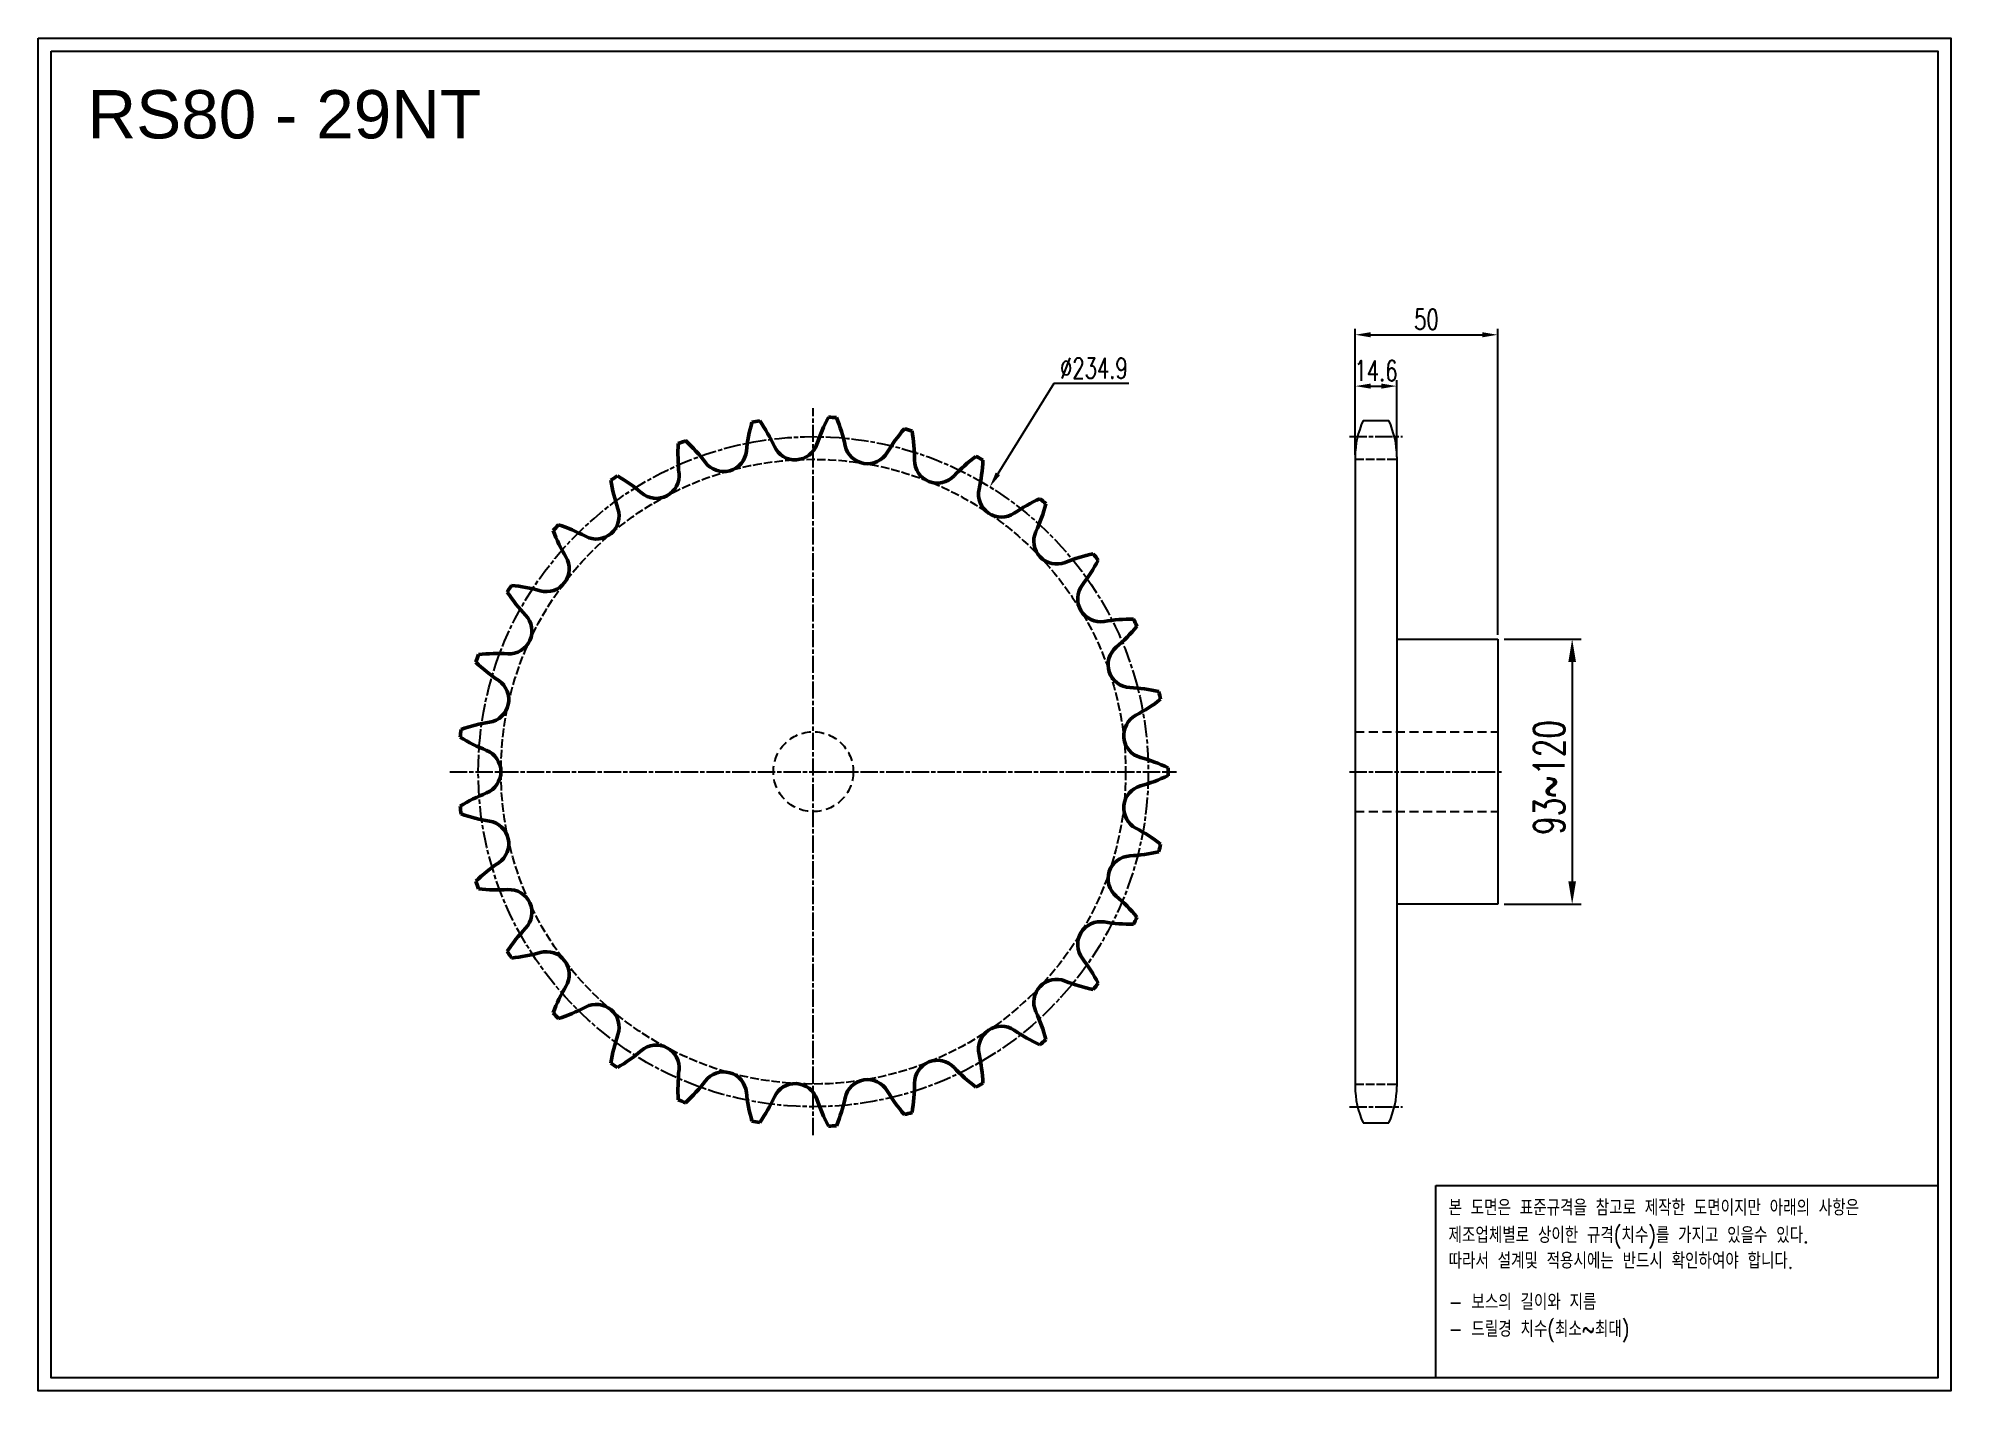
# Model space of a CAD drawing. Header units: millimetres. Extents: x -60942 to -60271, y 16254 to 16728.
import ezdxf

# ---------------------------------------------------------------- set-up
doc = ezdxf.new("R2010")
doc.units = ezdxf.units.MM
for name, pattern in [('AM_ISO02W050', [7.5, 6, -1.5]), ('AM_ISO02W050x2', [3.75, 3, -0.75]), ('AM_ISO08W050', [18, 12, -1.5, 3, -1.5]), ('AM_ISO08W050x2', [9, 6, -0.75, 1.5, -0.75]), ('HIDDEN', [9.525, 6.35, -3.175])]:
    doc.linetypes.add(name, pattern=pattern)
for name, color, linetype, lineweight in [('AM_0N', 7, 'Continuous', 50), ('AM_3N', 6, 'AM_ISO02W050', 25), ('AM_7', 4, 'AM_ISO08W050', 25), ('AM_7N', 4, 'AM_ISO08W050', 25)]:
    doc.layers.add(name, color=color, linetype=linetype, lineweight=lineweight)
doc.layers.add('HL', color=2, linetype='HIDDEN')
doc.layers.add('S-DIM', color=7, linetype='Continuous')
doc.styles.add('HAN', font='ROMANS.shx', dxfattribs={"width": 0.7, "bigfont": 'whgtxt.shx'})
doc.styles.add('HSG', font='SIMPLEX.shx', dxfattribs={"width": 0.7, "bigfont": 'HSG.shx'})
doc.styles.get("Standard").update_dxf_attribs({"font": 'arial.ttf'})
doc.dimstyles.new('APP16', dxfattribs={"dimscale": 3, "dimtxt": 2.4, "dimasz": 1.8, "dimexe": 0.7, "dimexo": 0.5, "dimgap": 0.6, "dimtad": 1, "dimtoh": 1, "dimdec": 1, "dimrnd": 0.01, "dimzin": 9, "dimdsep": 46, "dimtxsty": 'HSG', "dimcen": 0, "dimclrd": 1, "dimclre": 1, "dimclrt": 256, "dimazin": 2, "dimtp": 1, "dimtm": 1, "dimtfac": 0.5, "dimtdec": 1, "dimtofl": 0, "dimtmove": 0, "dimatfit": 3, "dimfxl": 0, "dimtvp": 1, "dimtolj": 2, "dimlwd": -1, "dimlwe": -1, "dimarcsym": 0})
doc.dimstyles.new('APP23', dxfattribs={"dimscale": 4.5, "dimtxt": 2.4, "dimasz": 1.8, "dimexe": 0.7, "dimexo": 0.5, "dimgap": 0.6, "dimtad": 1, "dimtoh": 1, "dimdec": 1, "dimrnd": 0.01, "dimzin": 9, "dimdsep": 46, "dimtxsty": 'HSG', "dimcen": 0, "dimclrd": 1, "dimclre": 1, "dimclrt": 256, "dimazin": 2, "dimtp": 1, "dimtm": 1, "dimtfac": 0.5, "dimtdec": 1, "dimtix": 1, "dimtofl": 0, "dimtmove": 0, "dimatfit": 3, "dimfxl": 0, "dimtvp": 1, "dimtolj": 2, "dimlwd": -1, "dimlwe": -1, "dimarcsym": 0})

# ---------------------------------------------------------------- blocks, each defined once
blk = doc.blocks.new('*D1')
at = {"layer": 'Defpoints', "color": 0, "transparency": 16777216}
for p in [(-60465.16, 16606.27), (-60479.76, 16580.62), (-60465.16, 16580.62)]:
    blk.add_point(p, dxfattribs=at)
at = {"layer": 'S-DIM', "color": 1, "transparency": 16777216}
for p, q in [((-60479.76, 16582.12), (-60479.76, 16608.37)), ((-60474.36, 16606.27), (-60470.56, 16606.27)), ((-60465.16, 16582.12), (-60465.16, 16608.37))]:
    blk.add_line(p, q, dxfattribs=at)
for points in [[(-60474.36, 16607.17), (-60474.36, 16605.37), (-60479.76, 16606.27)], [(-60470.56, 16607.17), (-60470.56, 16605.37), (-60465.16, 16606.27)]]:
    blk.add_solid(points, dxfattribs=at)
at = {"layer": 'S-DIM', "transparency": 16777216, "insert": (-60472.46, 16611.67), "char_height": 7.2, "attachment_point": 5, "style": 'HSG'}
blk.add_mtext('\\A2;14.6', dxfattribs=at)
blk = doc.blocks.new('*D2')
at = {"layer": 'Defpoints', "color": 0, "transparency": 16777216}
for p in [(-60429.76, 16624.27), (-60479.76, 16580.62), (-60429.76, 16517.59)]:
    blk.add_point(p, dxfattribs=at)
at = {"layer": 'S-DIM', "color": 1, "transparency": 16777216}
for p, q in [((-60479.76, 16582.12), (-60479.76, 16626.37)), ((-60474.36, 16624.27), (-60435.16, 16624.27)), ((-60429.76, 16519.09), (-60429.76, 16626.37))]:
    blk.add_line(p, q, dxfattribs=at)
for points in [[(-60474.36, 16625.17), (-60474.36, 16623.37), (-60479.76, 16624.27)], [(-60435.16, 16625.17), (-60435.16, 16623.37), (-60429.76, 16624.27)]]:
    blk.add_solid(points, dxfattribs=at)
at = {"layer": 'S-DIM', "transparency": 16777216, "insert": (-60454.76, 16629.67), "char_height": 7.2, "attachment_point": 5, "style": 'HSG'}
blk.add_mtext('\\A2;50', dxfattribs=at)
blk = doc.blocks.new('*D3')
at = {"layer": 'Defpoints', "color": 0, "transparency": 16777216}
for p in [(-60607.88, 16570.93), (-60731.65, 16371.25)]:
    blk.add_point(p, dxfattribs=at)
at = {"layer": 'S-DIM', "color": 1, "transparency": 16777216}
for p, q in [((-60585.42, 16607.17), (-60605.04, 16575.52)), ((-60559.14, 16607.17), (-60585.42, 16607.17))]:
    blk.add_line(p, q, dxfattribs=at)
blk.add_solid([(-60605.8, 16576), (-60604.27, 16575.05), (-60607.88, 16570.93)], dxfattribs=at)
at = {"layer": 'S-DIM', "transparency": 16777216, "insert": (-60571.38, 16612.57), "char_height": 7.2, "attachment_point": 5, "style": 'HSG'}
blk.add_mtext('\\A2;∅234.9', dxfattribs=at)
blk = doc.blocks.new('*D4')
at = {"layer": 'Defpoints', "color": 0, "transparency": 16777216}
for p in [(-60429.76, 16517.59), (-60429.76, 16424.59), (-60403.67, 16424.59)]:
    blk.add_point(p, dxfattribs=at)
at = {"layer": 'S-DIM', "color": 1, "transparency": 16777216}
for p, q in [((-60427.51, 16517.59), (-60400.52, 16517.59)), ((-60403.67, 16509.49), (-60403.67, 16432.69)), ((-60427.51, 16424.59), (-60400.52, 16424.59))]:
    blk.add_line(p, q, dxfattribs=at)
for points in [[(-60405.02, 16509.49), (-60402.32, 16509.49), (-60403.67, 16517.59)], [(-60405.02, 16432.69), (-60402.32, 16432.69), (-60403.67, 16424.59)]]:
    blk.add_solid(points, dxfattribs=at)
at = {"layer": 'S-DIM', "transparency": 16777216, "insert": (-60411.77, 16469.05), "char_height": 10.8, "attachment_point": 5, "rotation": 90, "style": 'HSG'}
blk.add_mtext('\\A2;93~120', dxfattribs=at)
blk = doc.blocks.new('notice1')
at = {"color": 4}
blk.add_lwpolyline([(-22142.12, 1735.9), (-22053.8, 1735.9), (-22053.8, 1702.07), (-22142.12, 1702.07)], close=True, dxfattribs=at)
at = {"color": 4, "style": 'HAN', "width": 0.8}
for s, p in [('본 도면은 표준규격을 참고로 제작한 도면이지만 아래의 사항은', (-22139.9, 1730.62)), ('제조업체별로 상이한 규격(치수)를 가지고 있을수 있다.', (-22139.9, 1725.78)), ('따라서 설계및 적용시에는 반드시 확인하여야 합니다.', (-22139.9, 1721.28)), ('- 보스의 길이와 지름', (-22139.9, 1714.03)), ('- 드릴경 치수(최소~최대)', (-22139.9, 1709.27))]:
    blk.add_text(s, height=2.7949, dxfattribs=at).set_placement(p)

msp = doc.modelspace()

# ---------------------------------------------------------------- linework, layer by layer
for p, q in [((-60476.96, 16594.16), (-60467.96, 16594.16)), ((-60479.76, 16581.46), (-60479.76, 16360.72)), ((-60465.16, 16581.46), (-60465.16, 16360.72)), ((-60465.16, 16517.59), (-60429.76, 16517.59)), ((-60429.76, 16517.59), (-60429.76, 16424.59)), ((-60429.76, 16424.59), (-60465.16, 16424.59)), ((-60476.96, 16348.02), (-60467.96, 16348.02))]:
    msp.add_line(p, q)
for points in [[(-60941.53, 16728.22), (-60270.93, 16728.22), (-60270.93, 16254.06), (-60941.53, 16254.06)], [(-60937.01, 16723.71), (-60275.44, 16723.71), (-60275.44, 16258.58), (-60937.01, 16258.58)]]:
    msp.add_lwpolyline(points, close=True)
for centre, start, end in [((-60449.56, 16581.46), 155.13196, 180), ((-60495.36, 16581.46), 0, 24.86804), ((-60449.56, 16360.72), 180, 204.86804), ((-60495.36, 16360.72), 335.13196, 0)]:
    msp.add_arc(centre, 30.2, start, end)
at = {"layer": 'AM_0N'}
for centre, radius, start, end in [((-60634.49, 16577.3), 59.07, 163.96491, 173.96552), ((-60669.77, 16471.09), 124.39, 98.6679, 99.95279), ((-60737.11, 16560.47), 59.07, 24.65517, 34.65578), ((-60612.48, 16567.23), 59.07, 151.55112, 161.55172), ((-60669.77, 16471.09), 124.39, 86.25411, 87.539), ((-60716.32, 16572.86), 59.07, 12.24138, 22.24198), ((-60593.16, 16552.67), 59.07, 139.13733, 149.13793), ((-60669.77, 16471.09), 124.39, 73.84031, 75.1252), ((-60658.15, 16582.4), 59.07, 176.37871, 186.37931), ((-60669.77, 16471.09), 124.39, 111.08169, 112.36658), ((-60754.75, 16543.91), 59.07, 37.06897, 47.06957), ((-60676.13, 16588.46), 8.02, 204.65517, 341.55172), ((-60650.75, 16587.09), 8.02, 192.24138, 329.13793), ((-60693.35, 16580.49), 59.07, 359.82759, 9.82819), ((-60701.21, 16584.35), 8.02, 217.06897, 353.96552), ((-60626.26, 16580.29), 8.02, 179.82759, 316.72414), ((-60577.41, 16534.29), 59.07, 126.72353, 136.72414), ((-60669.77, 16471.09), 124.39, 61.42652, 62.71141), ((-60669.28, 16583), 59.07, 347.41379, 357.4144), ((-60669.77, 16471.09), 124.39, 123.49549, 124.78038), ((-60682.34, 16582.29), 59.07, 188.7925, 198.7931), ((-60768.41, 16523.94), 59.07, 49.48276, 59.48336), ((-60724.82, 16574.94), 8.02, 229.48276, 6.37931), ((-60603.8, 16568.38), 8.02, 167.41379, 304.31034), ((-60565.98, 16512.96), 59.07, 114.30974, 124.31034), ((-60645.24, 16580.28), 59.07, 335, 345.0006), ((-60669.77, 16471.09), 124.39, 49.01273, 50.29762), ((-60669.77, 16471.09), 124.39, 135.90928, 137.19417), ((-60777.47, 16501.5), 59.07, 61.89655, 71.89715), ((-60745.86, 16560.68), 8.02, 241.89655, 18.7931), ((-60705.96, 16576.99), 59.07, 201.20629, 211.2069), ((-60584.43, 16551.93), 8.02, 155, 291.89655), ((-60763.34, 16542.23), 8.02, 254.31034, 31.2069), ((-60559.41, 16489.67), 59.07, 101.89595, 111.89655), ((-60622.34, 16572.46), 59.07, 322.58621, 332.58681), ((-60669.77, 16471.09), 124.39, 36.59893, 37.88383), ((-60669.77, 16471.09), 124.39, 148.32307, 149.60796), ((-60727.87, 16566.73), 59.07, 213.62009, 223.62069), ((-60781.48, 16477.63), 59.07, 74.31034, 84.31095), ((-60569.05, 16531.69), 8.02, 142.58621, 279.48276), ((-60776.44, 16520.45), 8.02, 266.72414, 43.62069), ((-60557.99, 16465.52), 59.07, 89.48216, 99.48276), ((-60669.77, 16471.09), 124.39, 24.18514, 25.47003), ((-60601.66, 16559.89), 59.07, 310.17241, 320.17302), ((-60669.77, 16471.09), 124.39, 160.73686, 162.02176), ((-60780.28, 16453.46), 59.07, 86.72414, 96.72474), ((-60558.38, 16508.62), 8.02, 130.17241, 267.06897), ((-60747.08, 16552.01), 59.07, 226.03388, 236.03448), ((-60784.56, 16496.36), 8.02, 279.13793, 56.03448), ((-60561.81, 16441.62), 59.07, 77.06836, 87.06897), ((-60669.77, 16471.09), 124.39, 11.77135, 13.05624), ((-60552.91, 16483.8), 8.02, 117.75862, 254.65517), ((-60584.16, 16543.17), 59.07, 297.75862, 307.75922), ((-60669.77, 16471.09), 124.39, 173.15066, 174.43555), ((-60773.9, 16430.12), 59.07, 99.13793, 109.13853), ((-60762.66, 16533.5), 59.07, 238.44767, 248.44828), ((-60787.31, 16471.09), 8.02, 291.55172, 68.44828), ((-60570.67, 16419.1), 59.07, 64.65457, 74.65517), ((-60669.77, 16471.09), 124.39, 359.35755, 0.64245), ((-60762.66, 16408.69), 59.07, 111.55172, 121.55233), ((-60552.91, 16458.38), 8.02, 105.34483, 242.24138), ((-60570.67, 16523.09), 59.07, 285.34483, 295.34543), ((-60669.77, 16471.09), 124.39, 185.56445, 186.84934), ((-60773.9, 16512.07), 59.07, 250.86147, 260.86207), ((-60784.56, 16445.82), 8.02, 303.96552, 80.86207), ((-60584.16, 16399.01), 59.07, 52.24078, 62.24138), ((-60669.77, 16471.09), 124.39, 346.94376, 348.22865), ((-60747.08, 16390.18), 59.07, 123.96552, 133.96612), ((-60558.38, 16433.56), 8.02, 92.93103, 229.82759), ((-60561.81, 16500.57), 59.07, 272.93103, 282.93164), ((-60669.77, 16471.09), 124.39, 197.97824, 199.26314), ((-60780.28, 16488.72), 59.07, 263.27526, 273.27586), ((-60776.44, 16421.74), 8.02, 316.37931, 93.27586), ((-60601.66, 16382.3), 59.07, 39.82698, 49.82759), ((-60569.05, 16410.49), 8.02, 80.51724, 217.41379), ((-60557.99, 16476.67), 59.07, 260.51724, 270.51784), ((-60669.77, 16471.09), 124.39, 334.52997, 335.81486), ((-60727.87, 16375.45), 59.07, 136.37931, 146.37991), ((-60669.77, 16471.09), 124.39, 210.39204, 211.67693), ((-60781.48, 16464.55), 59.07, 275.68905, 285.68966), ((-60763.34, 16399.96), 8.02, 328.7931, 105.68966), ((-60622.34, 16369.73), 59.07, 27.41319, 37.41379), ((-60584.43, 16390.26), 8.02, 68.10345, 205), ((-60559.41, 16452.51), 59.07, 248.10345, 258.10405), ((-60669.77, 16471.09), 124.39, 322.11617, 323.40107), ((-60705.96, 16365.2), 59.07, 148.7931, 158.79371), ((-60745.86, 16381.51), 8.02, 341.2069, 118.10345), ((-60669.77, 16471.09), 124.39, 222.80583, 224.09072), ((-60777.47, 16440.69), 59.07, 288.10285, 298.10345), ((-60645.24, 16361.9), 59.07, 14.9994, 25), ((-60682.34, 16359.89), 59.07, 161.2069, 171.2075), ((-60603.8, 16373.8), 8.02, 55.68966, 192.58621), ((-60565.98, 16429.22), 59.07, 235.68966, 245.69026), ((-60669.77, 16471.09), 124.39, 309.70238, 310.98727), ((-60768.41, 16418.25), 59.07, 300.51664, 310.51724), ((-60724.82, 16367.24), 8.02, 353.62069, 130.51724), ((-60626.26, 16361.9), 8.02, 43.27586, 180.17241), ((-60669.28, 16359.18), 59.07, 2.5856, 12.58621), ((-60669.77, 16471.09), 124.39, 235.21962, 236.50451), ((-60658.15, 16359.79), 59.07, 173.62069, 183.62129), ((-60701.21, 16357.83), 8.02, 6.03448, 142.93103), ((-60650.75, 16355.1), 8.02, 30.86207, 167.75862), ((-60577.41, 16407.89), 59.07, 223.27586, 233.27647), ((-60669.77, 16471.09), 124.39, 247.63342, 248.91831), ((-60754.75, 16398.28), 59.07, 312.93043, 322.93103), ((-60634.49, 16364.89), 59.07, 186.03448, 196.03509), ((-60737.11, 16381.71), 59.07, 325.34422, 335.34483), ((-60676.13, 16353.72), 8.02, 18.44828, 155.34483), ((-60612.48, 16374.95), 59.07, 198.44828, 208.44888), ((-60716.32, 16369.32), 59.07, 337.75802, 347.75862), ((-60593.16, 16389.52), 59.07, 210.86207, 220.86267), ((-60693.35, 16361.7), 59.07, 350.17181, 0.17241), ((-60669.77, 16471.09), 124.39, 297.28859, 298.57348), ((-60669.77, 16471.09), 124.39, 284.8748, 286.15969), ((-60669.77, 16471.09), 124.39, 260.04721, 261.3321), ((-60669.77, 16471.09), 124.39, 272.461, 273.74589)]:
    msp.add_arc(centre, radius, start, end, dxfattribs=at)
at = {"layer": 'AM_3N', "linetype": 'AM_ISO02W050x2'}
for p, q in [((-60479.76, 16580.62), (-60465.16, 16580.62)), ((-60479.76, 16361.57), (-60465.16, 16361.57))]:
    msp.add_line(p, q, dxfattribs=at)
msp.add_circle((-60669.77, 16471.09), 109.52, dxfattribs=at)
at = {"layer": 'AM_7', "linetype": 'AM_ISO08W050x2'}
for p, q in [((-60481.7, 16588.56), (-60463.22, 16588.56)), ((-60481.7, 16471.09), (-60427.86, 16471.09)), ((-60481.7, 16353.63), (-60463.22, 16353.63))]:
    msp.add_line(p, q, dxfattribs=at)
msp.add_circle((-60669.77, 16471.09), 117.46, dxfattribs=at)
at = {"layer": 'AM_7N', "linetype": 'AM_ISO08W050x2'}
for p, q in [((-60669.77, 16343.7), (-60669.77, 16598.49)), ((-60797.16, 16471.09), (-60542.37, 16471.09))]:
    msp.add_line(p, q, dxfattribs=at)
at = {"layer": 'HL', "linetype": 'HIDDEN', "ltscale": 0.5}
for p, q in [((-60479.76, 16485.09), (-60429.76, 16485.09)), ((-60479.76, 16457.09), (-60429.76, 16457.09))]:
    msp.add_line(p, q, dxfattribs=at)
msp.add_circle((-60669.77, 16471.09), 14, dxfattribs=at)

# ---------------------------------------------------------------- block references
at = {"xscale": 1.992646656, "yscale": 1.992646656, "zscale": 1.992646656}
msp.add_blockref('notice1', (-16330.02, 12866.96), dxfattribs=at)

# ---------------------------------------------------------------- texts
msp.add_text('RS80 - 29NT', height=16.9344).set_placement((-60924.26, 16693.11))

# ---------------------------------------------------------------- dimensions: what is measured, and where the dimension line sits
at = {"layer": 'S-DIM'}
dim = msp.add_linear_dim(base=(-60429.76, 16624.27), p1=(-60479.76, 16580.62), p2=(-60429.76, 16517.59), dimstyle='APP16', dxfattribs=at)
dim.commit()
dim.dimension.update_dxf_attribs({"geometry": '*D2', "text_midpoint": (-60454.76, 16629.67)})
dim = msp.add_diameter_dim_2p(p1=(-60731.65, 16371.25), p2=(-60607.88, 16570.93), dimstyle='APP16', dxfattribs=at)
dim.commit()
dim.dimension.update_dxf_attribs({"geometry": '*D3', "text_midpoint": (-60571.38, 16607.17), "dimtype": 131})
dim = msp.add_linear_dim(base=(-60465.16, 16606.27), p1=(-60479.76, 16580.62), p2=(-60465.16, 16580.62), dimstyle='APP16', dxfattribs=at)
dim.commit()
dim.dimension.update_dxf_attribs({"geometry": '*D1', "text_midpoint": (-60472.46, 16606.27), "dimtype": 128})
dim = msp.add_linear_dim(base=(-60403.67, 16424.59), p1=(-60429.76, 16517.59), p2=(-60429.76, 16424.59), angle=90, text='<>~120', dimstyle='APP23', dxfattribs=at)
dim.commit()
dim.dimension.update_dxf_attribs({"geometry": '*D4', "text_midpoint": (-60403.67, 16469.05), "dimtype": 128})

doc.saveas('drawing.dxf')
